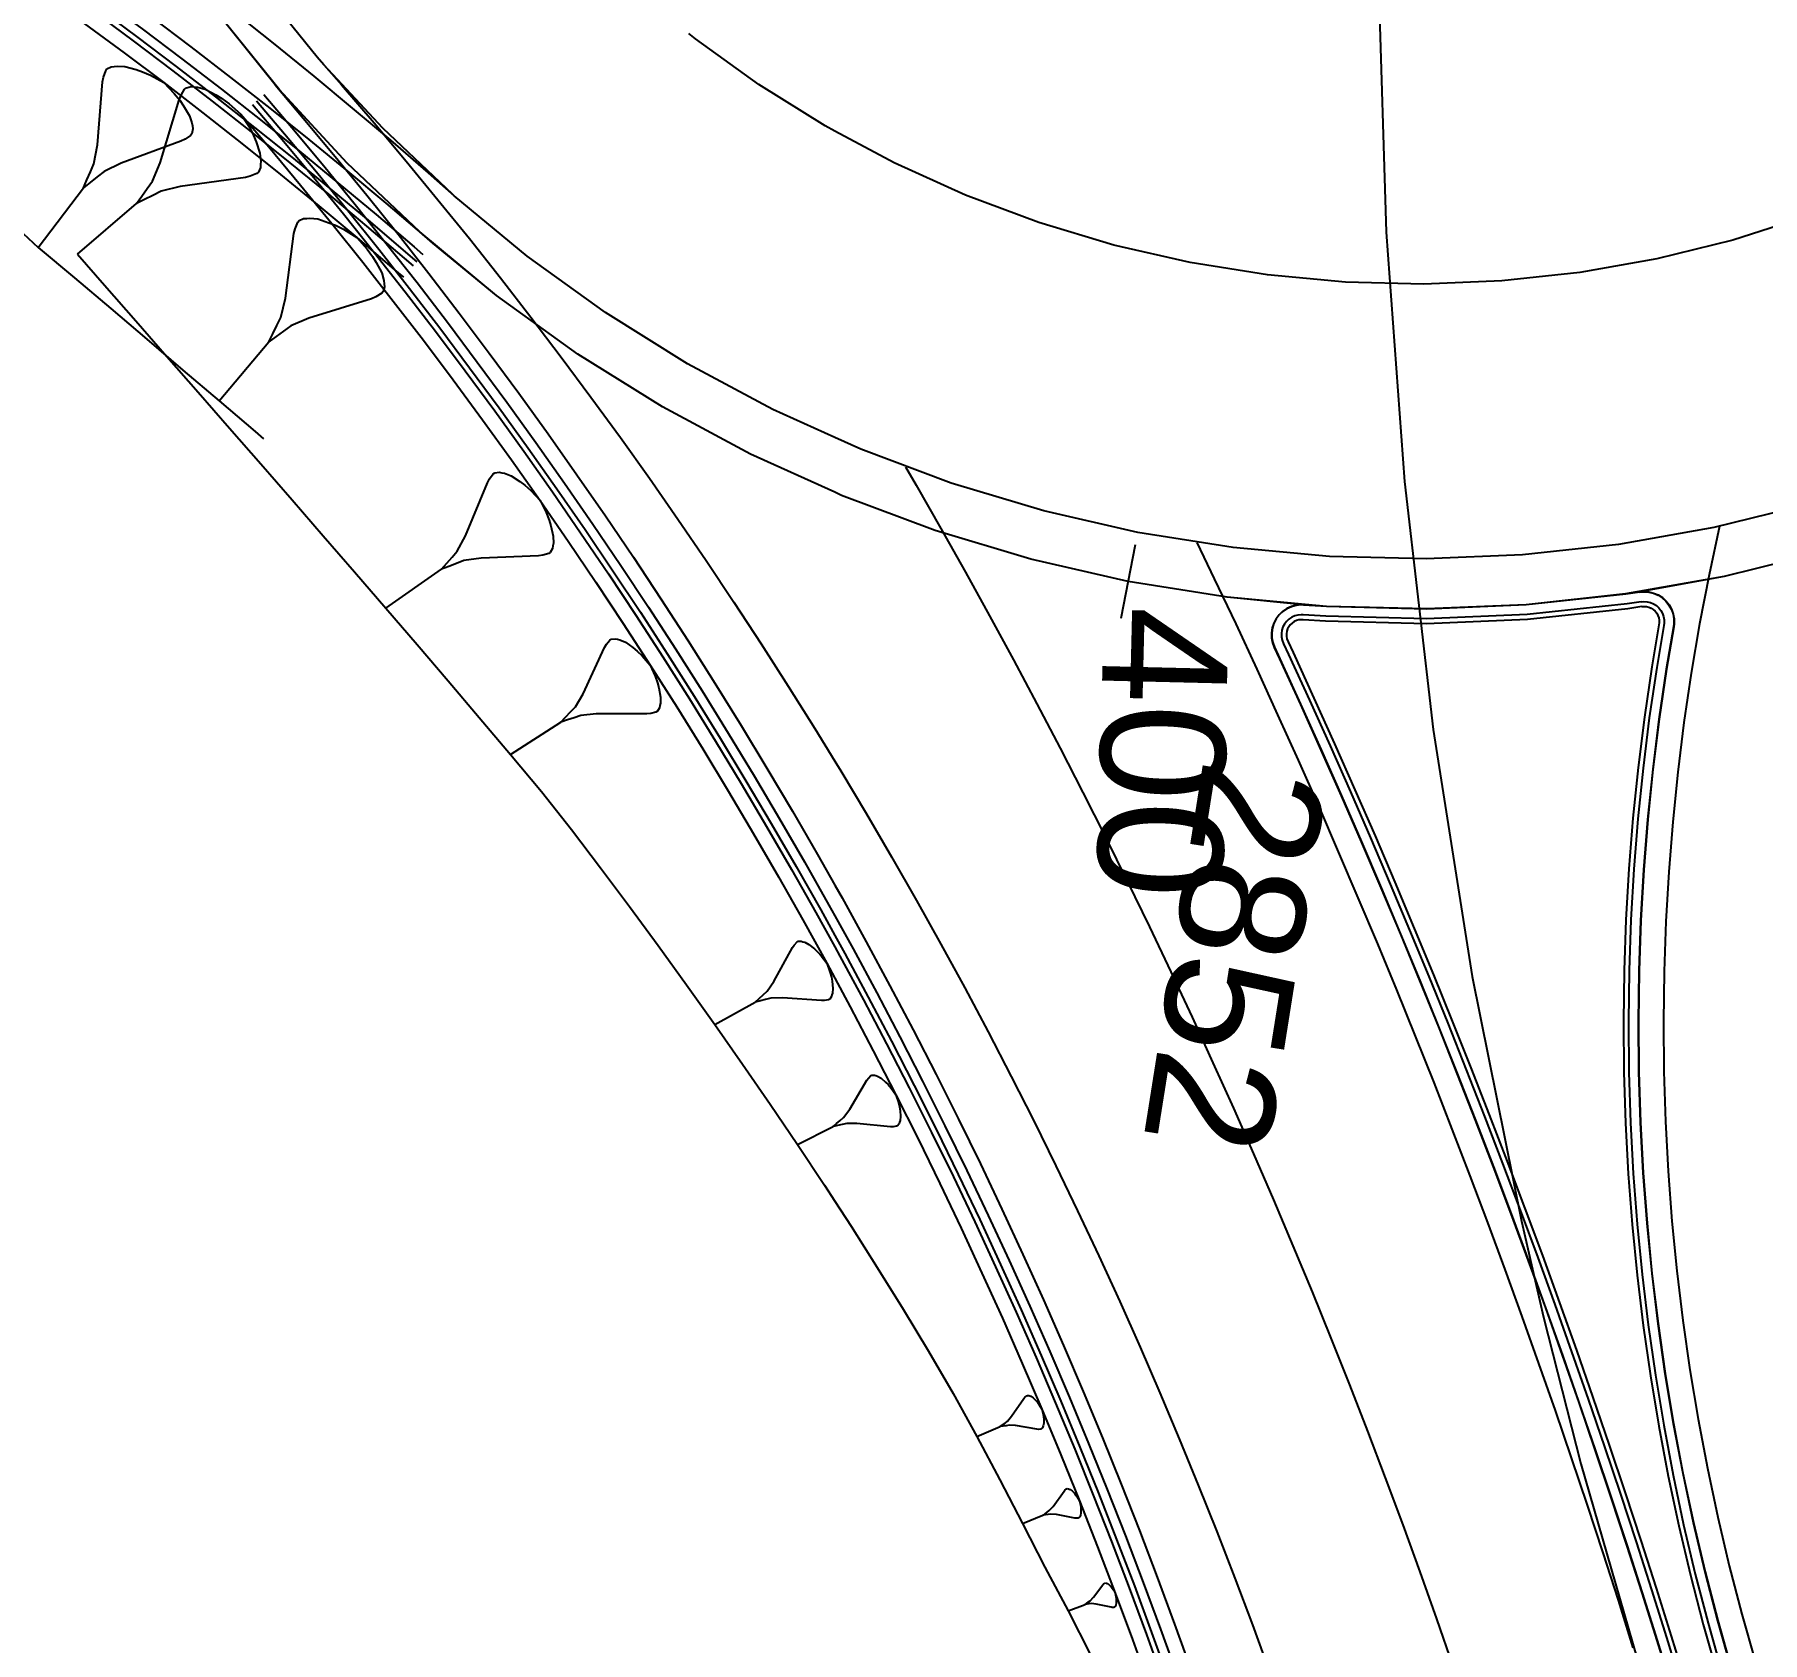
# Model space of a CAD drawing. Extents: x 383808 to 384559, y 802827 to 803490.
# Drawn here: x 384283.99 to 384318.56, y 802925.61 to 802957.79 of the extents above; entities that cross this region are included whole.
import ezdxf
from ezdxf.enums import TextEntityAlignment as Align

# ---------------------------------------------------------------- set-up
doc = ezdxf.new("R2010")
doc.units = 0
doc.layers.get('0').update_dxf_attribs({"linetype": 'CONTINUOUS'})
doc.styles.add('ARIAL', font='ARIAL.FON')

msp = doc.modelspace()

# ---------------------------------------------------------------- linework, layer by layer
at = {"color": 7}
for p, q in [((384285.3685, 802956.9372), (384285.4122, 802957.065)), ((384285.4122, 802957.065), (384285.4381, 802957.099)), ((384285.4381, 802957.099), (384285.5239, 802957.1411)), ((384285.5239, 802957.1411), (384285.5838, 802957.1492)), ((384285.5838, 802957.1492), (384285.6437, 802957.1573)), ((384285.6437, 802957.1573), (384285.7974, 802957.1475)), ((384285.7974, 802957.1475), (384286.0192, 802957.086)), ((384286.0192, 802957.086), (384286.147, 802957.0423)), ((384286.147, 802957.0423), (384286.3089, 802956.9727)), ((384285.2471, 802955.5793), (384285.3507, 802956.8433)), ((384285.3507, 802956.8433), (384285.3685, 802956.9372)), ((384286.3089, 802956.9727), (384286.5727, 802956.8254)), ((384286.5727, 802956.8254), (384286.7847, 802956.6102)), ((384286.92, 802956.5725), (384286.9923, 802956.6928)), ((384286.9923, 802956.6928), (384287.026, 802956.7217)), ((384287.026, 802956.7217), (384287.1223, 802956.7457)), ((384287.1223, 802956.7457), (384287.1849, 802956.7409)), ((384287.1849, 802956.7409), (384287.2475, 802956.736)), ((384287.2475, 802956.736), (384287.4016, 802956.6926)), ((384287.4016, 802956.6926), (384287.6134, 802956.5817)), ((384286.5003, 802955.2196), (384286.8814, 802956.481)), ((384286.7847, 802956.6102), (384286.8947, 802956.4726)), ((384286.8814, 802956.481), (384286.92, 802956.5725)), ((384286.8947, 802956.4726), (384286.9708, 802956.3609)), ((384286.9708, 802956.3609), (384287.0889, 802956.1635)), ((384287.6134, 802956.5817), (384287.7338, 802956.5094)), ((384287.7338, 802956.5094), (384287.883, 802956.4034)), ((384287.883, 802956.4034), (384288.1188, 802956.1962)), ((384287.0889, 802956.1635), (384287.1391, 802956.0178)), ((384287.1391, 802956.0178), (384287.1472, 802955.9579)), ((384288.1188, 802956.1962), (384288.2872, 802955.9313)), ((384286.9141, 802955.6521), (384285.7229, 802955.2167)), ((384286.9999, 802955.6941), (384286.9141, 802955.6521)), ((384287.1116, 802955.7702), (384286.9999, 802955.6941)), ((384287.1375, 802955.8042), (384287.1116, 802955.7702)), ((384287.1553, 802955.8981), (384287.1375, 802955.8042)), ((384287.1472, 802955.9579), (384287.1553, 802955.8981)), ((384288.2872, 802955.9313), (384288.369, 802955.7675)), ((384288.369, 802955.7675), (384288.4219, 802955.6375)), ((384288.4219, 802955.6375), (384288.4988, 802955.4111)), ((384285.1759, 802955.2038), (384285.2471, 802955.5793)), ((384288.4988, 802955.4111), (384288.518, 802955.2522)), ((384285.0367, 802954.8801), (384285.1063, 802955.0419)), ((384285.2422, 802954.9384), (384285.1047, 802954.8283)), ((384285.1063, 802955.0419), (384285.1759, 802955.2038)), ((384285.3798, 802955.0484), (384285.2422, 802954.9384)), ((384285.7229, 802955.2167), (384285.3798, 802955.0484)), ((384286.346, 802954.8537), (384286.5003, 802955.2196)), ((384288.2096, 802954.9297), (384286.9045, 802954.7474)), ((384288.306, 802954.9537), (384288.2096, 802954.9297)), ((384288.436, 802955.0066), (384288.306, 802954.9537)), ((384288.4697, 802955.0355), (384288.436, 802955.0066)), ((384288.5083, 802955.127), (384288.4697, 802955.0355)), ((384288.5132, 802955.1896), (384288.5083, 802955.127)), ((384288.518, 802955.2522), (384288.5132, 802955.1896)), ((384284.0607, 802953.5287), (384284.9671, 802954.7183)), ((384284.9671, 802954.7183), (384285.0367, 802954.8801)), ((384285.1047, 802954.8283), (384284.9671, 802954.7183)), ((384286.134, 802954.5552), (384286.24, 802954.7045)), ((384286.24, 802954.7045), (384286.346, 802954.8537)), ((384286.5193, 802954.6513), (384286.3555, 802954.5696)), ((384286.9045, 802954.7474), (384286.5193, 802954.6513)), ((384284.8476, 802953.3954), (384286.0279, 802954.406)), ((384286.0279, 802954.406), (384286.134, 802954.5552)), ((384286.1917, 802954.4878), (384286.0279, 802954.406)), ((384286.3555, 802954.5696), (384286.1917, 802954.4878)), ((384289.1794, 802953.8065), (384289.2026, 802953.9023)), ((384289.2026, 802953.9023), (384289.2542, 802954.0317)), ((384289.2542, 802954.0317), (384289.2827, 802954.0654)), ((384289.2827, 802954.0654), (384289.3732, 802954.1043)), ((384289.3732, 802954.1043), (384289.4353, 802954.1096)), ((384289.4353, 802954.1096), (384289.4974, 802954.1148)), ((384289.4974, 802954.1148), (384289.6553, 802954.0969)), ((384289.6553, 802954.0969), (384289.8805, 802954.0221)), ((384289.8805, 802954.0221), (384290.01, 802953.9705)), ((384290.01, 802953.9705), (384290.1731, 802953.8904)), ((384290.1731, 802953.8904), (384290.4372, 802953.7251)), ((384289.0075, 802952.5098), (384289.1794, 802953.8065)), ((384290.4372, 802953.7251), (384290.6445, 802953.4925)), ((384290.6445, 802953.4925), (384290.7508, 802953.3451)), ((384290.7508, 802953.3451), (384290.8234, 802953.2261)), ((384290.8234, 802953.2261), (384290.9349, 802953.0166)), ((384290.9349, 802953.0166), (384290.9791, 802952.864)), ((384290.9791, 802952.864), (384290.9843, 802952.8019)), ((384288.9148, 802952.1267), (384289.0075, 802952.5098)), ((384290.819, 802952.5377), (384290.7285, 802952.4988)), ((384290.938, 802952.6103), (384290.819, 802952.5377)), ((384290.9664, 802952.644), (384290.938, 802952.6103)), ((384290.9896, 802952.7398), (384290.9664, 802952.644)), ((384290.9843, 802952.8019), (384290.9896, 802952.7398)), ((384290.7285, 802952.4988), (384289.479, 802952.1118)), ((384288.7547, 802951.8004), (384288.8348, 802951.9635)), ((384288.9695, 802951.8498), (384288.8221, 802951.7435)), ((384288.8348, 802951.9635), (384288.9148, 802952.1267)), ((384289.1169, 802951.9561), (384288.9695, 802951.8498)), ((384289.479, 802952.1118), (384289.1169, 802951.9561)), ((384287.6797, 802950.4586), (384288.6747, 802951.6373)), ((384288.6747, 802951.6373), (384288.7547, 802951.8004)), ((384288.8221, 802951.7435), (384288.6747, 802951.6373)), ((384292.6126, 802947.7543), (384293.0525, 802948.8183)), ((384293.0525, 802948.8183), (384293.094, 802948.8945)), ((384293.094, 802948.8945), (384293.1672, 802948.993)), ((384293.1672, 802948.993), (384293.199, 802949.0152)), ((384293.199, 802949.0152), (384293.2848, 802949.0278)), ((384293.2848, 802949.0278), (384293.3388, 802949.0181)), ((384293.3388, 802949.0181), (384293.3928, 802949.0085)), ((384293.3928, 802949.0085), (384293.5231, 802948.9575)), ((384293.5231, 802948.9575), (384293.6977, 802948.8429)), ((384293.6977, 802948.8429), (384293.7961, 802948.7697)), ((384293.7961, 802948.7697), (384293.9167, 802948.6646)), ((384293.9167, 802948.6646), (384294.1039, 802948.4642)), ((384294.1039, 802948.4642), (384294.2275, 802948.2193)), ((384294.2275, 802948.2193), (384294.2845, 802948.0699)), ((384294.2845, 802948.0699), (384294.3193, 802947.9522)), ((384292.4469, 802947.4495), (384292.6126, 802947.7543)), ((384294.3193, 802947.9522), (384294.3667, 802947.7488)), ((384294.3667, 802947.7488), (384294.3697, 802947.609)), ((384292.2368, 802947.2083), (384292.3419, 802947.3289)), ((384292.3419, 802947.3289), (384292.4469, 802947.4495)), ((384294.0738, 802947.3551), (384292.9234, 802947.309)), ((384294.1597, 802947.3677), (384294.0738, 802947.3551)), ((384294.2773, 802947.4025), (384294.1597, 802947.3677)), ((384294.3091, 802947.4247), (384294.2773, 802947.4025)), ((384294.3505, 802947.5009), (384294.3091, 802947.4247)), ((384294.3601, 802947.5549), (384294.3505, 802947.5009)), ((384294.3697, 802947.609), (384294.3601, 802947.5549)), ((384291.0185, 802946.3106), (384292.1318, 802947.0876)), ((384292.1318, 802947.0876), (384292.2368, 802947.2083)), ((384292.2812, 802947.1446), (384292.1318, 802947.0876)), ((384292.4307, 802947.2016), (384292.2812, 802947.1446)), ((384292.5801, 802947.2586), (384292.4307, 802947.2016)), ((384292.9234, 802947.309), (384292.5801, 802947.2586)), ((384295.4314, 802945.5844), (384295.4995, 802945.6687)), ((384295.4995, 802945.6687), (384295.5283, 802945.6871)), ((384295.5283, 802945.6871), (384295.6045, 802945.6952)), ((384295.6045, 802945.6952), (384295.6518, 802945.6848)), ((384295.6518, 802945.6848), (384295.6991, 802945.6744)), ((384295.6991, 802945.6744), (384295.8122, 802945.6248)), ((384295.8122, 802945.6248), (384295.9622, 802945.5176)), ((384294.9665, 802944.5957), (384295.3922, 802945.5187)), ((384295.3922, 802945.5187), (384295.4314, 802945.5844)), ((384295.9622, 802945.5176), (384296.0464, 802945.4495)), ((384296.0464, 802945.4495), (384296.1491, 802945.3526)), ((384296.1491, 802945.3526), (384296.3071, 802945.1691)), ((384296.3071, 802945.1691), (384296.4075, 802944.9488)), ((384296.4075, 802944.9488), (384296.4525, 802944.815)), ((384294.8096, 802944.3326), (384294.9665, 802944.5957)), ((384296.4525, 802944.815), (384296.4791, 802944.71)), ((384296.4791, 802944.71), (384296.5137, 802944.5288)), ((384294.6158, 802944.1272), (384294.7127, 802944.2299)), ((384294.7127, 802944.2299), (384294.8096, 802944.3326)), ((384296.4226, 802944.2266), (384296.3176, 802944.2)), ((384296.4514, 802944.245), (384296.4226, 802944.2266)), ((384296.4906, 802944.3108), (384296.4514, 802944.245)), ((384296.501, 802944.3581), (384296.4906, 802944.3108)), ((384296.5114, 802944.4054), (384296.501, 802944.3581)), ((384296.5137, 802944.5288), (384296.5114, 802944.4054)), ((384293.5094, 802943.3784), (384294.5189, 802944.0245)), ((384294.5189, 802944.0245), (384294.6158, 802944.1272)), ((384294.6528, 802944.0695), (384294.5189, 802944.0245)), ((384294.7866, 802944.1145), (384294.6528, 802944.0695)), ((384294.9204, 802944.1595), (384294.7866, 802944.1145)), ((384295.225, 802944.1919), (384294.9204, 802944.1595)), ((384296.2414, 802944.1919), (384295.225, 802944.1919)), ((384296.3176, 802944.2), (384296.2414, 802944.1919)), ((384298.7805, 802938.8327), (384299.1565, 802939.5177)), ((384299.1565, 802939.5177), (384299.1902, 802939.566)), ((384299.1902, 802939.566), (384299.2469, 802939.627)), ((384299.2469, 802939.627), (384299.27, 802939.6396)), ((384299.27, 802939.6396), (384299.3288, 802939.6417)), ((384299.3288, 802939.6417), (384299.3646, 802939.6312)), ((384299.3646, 802939.6312), (384299.4003, 802939.6207)), ((384299.4003, 802939.6207), (384299.4843, 802939.5766)), ((384299.4843, 802939.5766), (384299.5936, 802939.4862)), ((384299.5936, 802939.4862), (384299.6545, 802939.4295)), ((384299.6545, 802939.4295), (384299.7281, 802939.3496)), ((384299.7281, 802939.3496), (384299.8394, 802939.2005)), ((384299.8394, 802939.2005), (384299.9046, 802939.0261)), ((384299.9046, 802939.0261), (384299.9319, 802938.921)), ((384298.646, 802938.6394), (384298.7805, 802938.8327)), ((384299.9319, 802938.921), (384299.9466, 802938.8391)), ((384299.9466, 802938.8391), (384299.9634, 802938.6983)), ((384299.9634, 802938.6983), (384299.955, 802938.6037)), ((384297.5975, 802937.9775), (384298.4065, 802938.4188)), ((384298.4065, 802938.4188), (384298.4863, 802938.4923)), ((384298.5115, 802938.4461), (384298.4065, 802938.4188)), ((384298.4863, 802938.4923), (384298.5661, 802938.5659)), ((384298.6166, 802938.4734), (384298.5115, 802938.4461)), ((384298.5661, 802938.5659), (384298.646, 802938.6394)), ((384298.7216, 802938.5007), (384298.6166, 802938.4734)), ((384298.957, 802938.5092), (384298.7216, 802938.5007)), ((384299.7365, 802938.4545), (384298.957, 802938.5092)), ((384299.7953, 802938.4566), (384299.7365, 802938.4545)), ((384299.8773, 802938.4714), (384299.7953, 802938.4566)), ((384299.9004, 802938.484), (384299.8773, 802938.4714)), ((384299.934, 802938.5323), (384299.9004, 802938.484)), ((384299.9445, 802938.568), (384299.934, 802938.5323)), ((384299.955, 802938.6037), (384299.9445, 802938.568)), ((384300.6722, 802936.9023), (384300.7228, 802936.9535)), ((384300.7228, 802936.9535), (384300.7431, 802936.9638)), ((384300.7431, 802936.9638), (384300.794, 802936.964)), ((384300.794, 802936.964), (384300.8246, 802936.954)), ((384300.8246, 802936.954), (384300.8552, 802936.944)), ((384300.2992, 802936.2793), (384300.6419, 802936.8614)), ((384300.6419, 802936.8614), (384300.6722, 802936.9023)), ((384300.8552, 802936.944), (384300.9267, 802936.9037)), ((384300.9267, 802936.9037), (384301.0187, 802936.8228)), ((384301.0187, 802936.8228), (384301.0699, 802936.7722)), ((384301.0699, 802936.7722), (384301.1314, 802936.7013)), ((384301.1314, 802936.7013), (384301.2238, 802936.5695)), ((384300.178, 802936.1157), (384300.2992, 802936.2793)), ((384301.2238, 802936.5695), (384301.2755, 802936.4172)), ((384301.2755, 802936.4172), (384301.2964, 802936.3257)), ((384301.2964, 802936.3257), (384301.307, 802936.2545)), ((384299.2548, 802935.5709), (384299.9653, 802935.9313)), ((384299.9653, 802935.9313), (384300, 802935.9614)), ((384300, 802935.9392), (384299.9653, 802935.9313)), ((384300, 802935.9614), (384300.0362, 802935.9927)), ((384300.0568, 802935.9521), (384300, 802935.9392)), ((384300.0362, 802935.9927), (384300.1071, 802936.0542)), ((384300.1482, 802935.973), (384300.0568, 802935.9521)), ((384300.1071, 802936.0542), (384300.178, 802936.1157)), ((384300.2397, 802935.9939), (384300.1482, 802935.973)), ((384300.4433, 802935.9951), (384300.2397, 802935.9939)), ((384301.1155, 802935.9277), (384300.4433, 802935.9951)), ((384301.1664, 802935.928), (384301.1155, 802935.9277)), ((384301.2375, 802935.9385), (384301.1664, 802935.928)), ((384301.2578, 802935.9488), (384301.2375, 802935.9385)), ((384301.2881, 802935.9897), (384301.2578, 802935.9488)), ((384301.2982, 802936.0203), (384301.2881, 802935.9897)), ((384301.3082, 802936.0509), (384301.2982, 802936.0203)), ((384301.307, 802936.2545), (384301.3179, 802936.1324)), ((384301.3179, 802936.1324), (384301.3082, 802936.0509)), ((384303.5397, 802930.1342), (384303.7844, 802930.4902)), ((384303.7844, 802930.4902), (384303.8056, 802930.515)), ((384303.8056, 802930.515), (384303.8401, 802930.5453)), ((384303.8401, 802930.5453), (384303.8535, 802930.551)), ((384303.8535, 802930.551), (384303.886, 802930.5489)), ((384303.886, 802930.5489), (384303.9051, 802930.5412)), ((384303.9051, 802930.5412), (384303.9242, 802930.5334)), ((384303.9242, 802930.5334), (384303.968, 802930.5045)), ((384303.968, 802930.5045), (384304.0231, 802930.4488)), ((384304.0231, 802930.4488), (384304.0535, 802930.4142)), ((384304.0535, 802930.4142), (384304.0895, 802930.3662)), ((384303.4071, 802929.9992), (384303.4551, 802930.0353)), ((384303.4551, 802930.0353), (384303.5397, 802930.1342)), ((384304.0895, 802930.3662), (384304.1425, 802930.278)), ((384304.1425, 802930.278), (384304.1687, 802930.1785)), ((384304.1687, 802930.1785), (384304.178, 802930.1192)), ((384304.178, 802930.1192), (384304.1815, 802930.0733)), ((384304.1815, 802930.0733), (384304.183, 802929.995)), ((384302.8418, 802929.7291), (384303.3112, 802929.9272)), ((384303.3112, 802929.9272), (384303.3591, 802929.9632)), ((384303.3705, 802929.9364), (384303.3112, 802929.9272)), ((384303.3591, 802929.9632), (384303.4071, 802929.9992)), ((384303.4298, 802929.9456), (384303.3705, 802929.9364)), ((384303.489, 802929.9548), (384303.4298, 802929.9456)), ((384303.619, 802929.9465), (384303.489, 802929.9548)), ((384304.0447, 802929.8734), (384303.619, 802929.9465)), ((384304.0772, 802929.8713), (384304.0447, 802929.8734)), ((384304.1231, 802929.8749), (384304.0772, 802929.8713)), ((384304.1365, 802929.8806), (384304.1231, 802929.8749)), ((384304.1577, 802929.9053), (384304.1365, 802929.8806)), ((384304.1654, 802929.9243), (384304.1577, 802929.9053)), ((384304.1732, 802929.9434), (384304.1654, 802929.9243)), ((384304.183, 802929.995), (384304.1732, 802929.9434)), ((384304.587, 802928.6353), (384304.6059, 802928.6564)), ((384304.6059, 802928.6564), (384304.6365, 802928.6823)), ((384304.6365, 802928.6823), (384304.6482, 802928.6869)), ((384304.6482, 802928.6869), (384304.6764, 802928.6846)), ((384304.6764, 802928.6846), (384304.6929, 802928.6775)), ((384304.6929, 802928.6775), (384304.7094, 802928.6704)), ((384304.7094, 802928.6704), (384304.747, 802928.6445)), ((384304.2926, 802928.2452), (384304.3679, 802928.3298)), ((384304.3679, 802928.3298), (384304.587, 802928.6353)), ((384304.747, 802928.6445), (384304.7939, 802928.5951)), ((384304.7939, 802928.5951), (384304.8198, 802928.5645)), ((384304.8198, 802928.5645), (384304.8503, 802928.5221)), ((384304.8503, 802928.5221), (384304.8949, 802928.4444)), ((384304.8949, 802928.4444), (384304.916, 802928.3574)), ((384304.916, 802928.3574), (384304.923, 802928.3056)), ((384304.923, 802928.3056), (384304.9253, 802928.2656)), ((384303.7537, 802927.9894), (384304.1655, 802928.1536)), ((384304.1655, 802928.1536), (384304.2078, 802928.1841)), ((384304.2172, 802928.1606), (384304.1655, 802928.1536)), ((384304.2078, 802928.1841), (384304.2502, 802928.2147)), ((384304.269, 802928.1676), (384304.2172, 802928.1606)), ((384304.2502, 802928.2147), (384304.2926, 802928.2452)), ((384304.3207, 802928.1746), (384304.269, 802928.1676)), ((384304.4336, 802928.1651), (384304.3207, 802928.1746)), ((384304.8028, 802928.0941), (384304.4336, 802928.1651)), ((384304.831, 802928.0917), (384304.8028, 802928.0941)), ((384304.871, 802928.094), (384304.831, 802928.0917)), ((384304.8827, 802928.0987), (384304.871, 802928.094)), ((384304.9016, 802928.1198), (384304.8827, 802928.0987)), ((384304.9087, 802928.1363), (384304.9016, 802928.1198)), ((384304.9157, 802928.1528), (384304.9087, 802928.1363)), ((384304.9252, 802928.1974), (384304.9157, 802928.1528)), ((384304.9253, 802928.2656), (384304.9252, 802928.1974)), ((384305.1768, 802926.5108), (384305.3613, 802926.7575)), ((384305.3613, 802926.7575), (384305.3771, 802926.7746)), ((384305.3771, 802926.7746), (384305.4026, 802926.7952)), ((384305.4026, 802926.7952), (384305.4123, 802926.7989)), ((384305.4123, 802926.7989), (384305.4354, 802926.7965)), ((384305.4354, 802926.7965), (384305.4488, 802926.7904)), ((384305.4488, 802926.7904), (384305.4621, 802926.7843)), ((384305.4621, 802926.7843), (384305.4925, 802926.7625)), ((384305.4925, 802926.7625), (384305.5302, 802926.7212)), ((384305.5302, 802926.7212), (384305.5509, 802926.6957)), ((384305.5509, 802926.6957), (384305.5752, 802926.6605)), ((384305.5752, 802926.6605), (384305.6104, 802926.5961)), ((384305.6104, 802926.5961), (384305.6263, 802926.5245)), ((384304.668, 802926.2421), (384305.0081, 802926.3698)), ((384305.0081, 802926.3698), (384305.0433, 802926.3941)), ((384305.0506, 802926.3747), (384305.0081, 802926.3698)), ((384305.0433, 802926.3941), (384305.0785, 802926.4185)), ((384305.0931, 802926.3796), (384305.0506, 802926.3747)), ((384305.0785, 802926.4185), (384305.1137, 802926.4428)), ((384305.1356, 802926.3845), (384305.0931, 802926.3796)), ((384305.1137, 802926.4428), (384305.1768, 802926.5108)), ((384305.2279, 802926.3748), (384305.1356, 802926.3845)), ((384305.5292, 802926.3106), (384305.2279, 802926.3748)), ((384305.5523, 802926.3082), (384305.5292, 802926.3106)), ((384305.5851, 802926.3094), (384305.5523, 802926.3082)), ((384305.5948, 802926.3131), (384305.5851, 802926.3094)), ((384305.6106, 802926.3301), (384305.5948, 802926.3131)), ((384305.6167, 802926.3435), (384305.6106, 802926.3301)), ((384305.6227, 802926.3568), (384305.6167, 802926.3435)), ((384305.6312, 802926.3933), (384305.6227, 802926.3568)), ((384305.6263, 802926.5245), (384305.6312, 802926.482)), ((384305.6312, 802926.482), (384305.6324, 802926.4492)), ((384305.6324, 802926.4492), (384305.6312, 802926.3933))]:
    msp.add_line(p, q, dxfattribs=at)
at = {"color": 3}
msp.add_line((384305.7309, 802946.1063), (384306.0168, 802947.5788), dxfattribs=at)
at = {"color": 3, "linetype": 'CONTINUOUS'}
for points in [[(384311.5914, 802973.8027), (384311.2773, 802969.9998), (384311.1857, 802968.8192), (384310.9273, 802963.8262), (384310.8771, 802958.8269), (384311.0352, 802953.8297), (384311.4014, 802948.8435), (384311.9749, 802943.8769), (384312.7548, 802938.9384), (384313.7397, 802934.0368), (384314.1833, 802932.1194), (384314.928, 802929.1804), (384316.3175, 802924.3777), (384317.9058, 802919.6371), (384319.6903, 802914.9667), (384321.6677, 802910.3748), (384323.8347, 802905.8692), (384326.1875, 802901.4577), (384327.0448, 802900)], [(384300, 802948.6274), (384298.3153, 802949.39), (384296.5526, 802950.3342), (384294.8567, 802951.3937), (384293.2352, 802952.5638), (384291.6952, 802953.8393), (384290.2436, 802955.2146), (384288.8868, 802956.6835), (384287.6309, 802958.2395), (384286.4815, 802959.8758), (384285.4436, 802961.585), (384284.5219, 802963.3595), (384283.7205, 802965.1915)], [(384335.8458, 802958.6378), (384334.6158, 802957.0612), (384333.2835, 802955.5701), (384331.8548, 802954.171), (384330.3361, 802952.8702), (384328.7341, 802951.6735), (384327.0559, 802950.5861), (384325.3091, 802949.613), (384323.5013, 802948.7584), (384321.6405, 802948.0261), (384319.7352, 802947.4194), (384317.7936, 802946.941), (384315.8245, 802946.593), (384313.8366, 802946.377), (384311.8387, 802946.2938), (384309.8397, 802946.344), (384307.8485, 802946.5271), (384305.8739, 802946.8426), (384303.9247, 802947.2889), (384302.0095, 802947.864), (384300.137, 802948.5654), (384300, 802948.6274)]]:
    msp.add_lwpolyline(points, dxfattribs=at)
at = {"color": 7, "linetype": 'CONTINUOUS'}
for points in [[(384300, 802949.7245), (384298.7578, 802950.2868), (384297.0539, 802951.1995), (384295.4145, 802952.2236), (384293.847, 802953.3547), (384292.3875, 802954.562), (384292.3584, 802954.5877), (384290.9552, 802955.9172), (384289.7773, 802957.1835), (384289.6436, 802957.3371), (384288.4296, 802958.8413), (384287.3185, 802960.423), (384286.3152, 802962.0752), (384285.4242, 802963.7906), (384284.6495, 802965.5615), (384283.9944, 802967.3801), (384283.462, 802969.2383)], [(384283.1936, 802961.7754), (384284.0122, 802961.201), (384284.825, 802960.6185), (384285.632, 802960.0279), (384286.433, 802959.4293), (384287.228, 802958.8227), (384288.0169, 802958.2081), (384288.7996, 802957.5857), (384289.576, 802956.9555), (384290.3461, 802956.3176), (384291.1098, 802955.672), (384291.8669, 802955.0188), (384292.3875, 802954.562)], [(384283.6077, 802959.5), (384284.4198, 802958.925), (384285.2262, 802958.3418), (384286.0266, 802957.7507), (384286.8211, 802957.1516), (384287.6096, 802956.5445), (384288.392, 802955.9296), (384289.1682, 802955.3069), (384289.9381, 802954.6765), (384290.7017, 802954.0384), (384291.4589, 802953.3927), (384291.6365, 802953.2393)], [(384283.5446, 802959.4099), (384284.3558, 802958.8355), (384285.1613, 802958.253), (384285.9608, 802957.6625), (384286.7545, 802957.0641), (384287.5421, 802956.4577), (384288.3236, 802955.8435), (384289.0989, 802955.2215), (384289.868, 802954.5917), (384290.6308, 802953.9544), (384291.3871, 802953.3094), (384291.5645, 802953.1562)], [(384335.0373, 802959.2263), (384333.8483, 802957.7022), (384332.5604, 802956.2608), (384331.1793, 802954.9084), (384331.0802, 802954.818), (384329.7112, 802953.651), (384328.1627, 802952.4941), (384326.67, 802951.5214), (384326.5404, 802951.443), (384324.8518, 802950.5023), (384323.1043, 802949.6762), (384321.3056, 802948.9684), (384319.4637, 802948.3819), (384317.5869, 802947.9194), (384315.6834, 802947.583), (384313.7617, 802947.3742), (384311.8304, 802947.2938), (384309.898, 802947.3423), (384307.9732, 802947.5193), (384306.0644, 802947.8243), (384304.1802, 802948.2557), (384302.3289, 802948.8116), (384300.5188, 802949.4897), (384300, 802949.7245)], [(384300, 802955.8573), (384299.8109, 802955.9586), (384298.4824, 802956.7885), (384297.2122, 802957.7051), (384297.0791, 802957.8088)], [(384326.2746, 802957.9451), (384325.0197, 802957.0077), (384323.7052, 802956.1559), (384322.3368, 802955.3936), (384321.9114, 802955.1803), (384320.9207, 802954.7242), (384319.4631, 802954.1506), (384317.9706, 802953.6753), (384316.4497, 802953.3006), (384314.9072, 802953.028), (384313.35, 802952.8587), (384311.785, 802952.7936), (384310.2191, 802952.8329), (384308.6593, 802952.9764), (384307.1126, 802953.2235), (384305.5857, 802953.573), (384304.0855, 802954.0236), (384302.6187, 802954.573), (384301.1917, 802955.219), (384300, 802955.8573)], [(384289.7773, 802957.1835), (384290.1302, 802956.7784), (384290.7813, 802956.0194), (384291.4248, 802955.254), (384292.0606, 802954.4821), (384292.6886, 802953.7039), (384293.3089, 802952.9195), (384293.9212, 802952.1289), (384294.5256, 802951.3323), (384295.1221, 802950.5296), (384295.7104, 802949.721), (384296.2907, 802948.9066), (384296.8627, 802948.0864), (384297.4266, 802947.2605), (384297.9822, 802946.429), (384298.5294, 802945.5921), (384299.0682, 802944.7496), (384299.5986, 802943.9019), (384300, 802943.2457)], [(384288.3467, 802956.3913), (384288.9067, 802955.7315), (384289.5428, 802954.9677), (384290.1712, 802954.1975), (384290.7918, 802953.4211), (384291.4047, 802952.6385), (384292.0097, 802951.8498), (384292.6068, 802951.0552), (384293.1959, 802950.2546), (384293.777, 802949.4481), (384294.3499, 802948.6359), (384294.9148, 802947.8179), (384295.4714, 802946.9944), (384296.0198, 802946.1654), (384296.5598, 802945.3309), (384297.0915, 802944.491), (384297.6147, 802943.6459), (384298.1295, 802942.7956), (384298.6357, 802941.9402), (384299.1334, 802941.0797), (384299.6224, 802940.2143), (384300, 802939.5303)], [(384288.4303, 802956.4629), (384288.9909, 802955.8023), (384289.6276, 802955.0376), (384290.2567, 802954.2666), (384290.8781, 802953.4893), (384291.4916, 802952.7059), (384292.0973, 802951.9164), (384292.695, 802951.1208), (384293.2848, 802950.3193), (384293.8665, 802949.512), (384294.4401, 802948.6988), (384295.0056, 802947.88), (384295.5628, 802947.0556), (384296.1118, 802946.2256), (384296.6525, 802945.3902), (384297.1847, 802944.5494), (384297.7085, 802943.7033), (384298.2239, 802942.8521), (384298.7307, 802941.9957), (384299.2289, 802941.1343), (384299.7185, 802940.268), (384300, 802939.758)], [(384283.3628, 802954.1812), (384284.0607, 802953.5287), (384284.7876, 802952.9166), (384285.5125, 802952.3033), (384286.236, 802951.6891), (384286.9582, 802951.0741), (384287.6797, 802950.4586), (384288.4008, 802949.8428), (384288.5709, 802949.6976)], [(384284.8476, 802953.3954), (384285.389, 802952.7724), (384286.0122, 802952.0575), (384286.6365, 802951.3428), (384287.2617, 802950.6279), (384287.8876, 802949.9124), (384288.514, 802949.1958), (384289.1405, 802948.4778), (384289.767, 802947.7578), (384290.3931, 802947.0355), (384291.0185, 802946.3106), (384291.6429, 802945.5826), (384292.266, 802944.8511), (384292.8877, 802944.1162), (384293.5094, 802943.3784), (384294.1296, 802942.6367), (384294.7317, 802941.8808), (384295.3133, 802941.1099), (384295.8911, 802940.3343), (384296.4647, 802939.5539), (384297.0336, 802938.7684), (384297.5975, 802937.9775), (384298.156, 802937.1811), (384298.7086, 802936.379), (384299.2548, 802935.5709), (384299.7943, 802934.7569), (384300, 802934.4399)], [(384301.4178, 802949.1357), (384301.6294, 802948.7699), (384302.1254, 802947.9016), (384302.615, 802947.0296), (384303.0982, 802946.1541), (384303.5748, 802945.275), (384304.0449, 802944.3924), (384304.5084, 802943.5063), (384304.9654, 802942.6168), (384305.4158, 802941.724), (384305.8595, 802940.8279), (384306.2966, 802939.9285), (384306.7271, 802939.0258), (384307.1508, 802938.12), (384307.5678, 802937.2111), (384307.9781, 802936.2992), (384308.3816, 802935.3842), (384308.7783, 802934.4663), (384309.1682, 802933.5454), (384309.5512, 802932.6217), (384309.9275, 802931.6952), (384310.2968, 802930.7659), (384310.6592, 802929.8339), (384311.0148, 802928.8992), (384311.3634, 802927.9619), (384311.705, 802927.0221), (384312.0397, 802926.0798), (384312.3674, 802925.135)], [(384317.7059, 802947.952), (384317.4945, 802946.9747), (384317.3049, 802945.9928), (384317.1372, 802945.007), (384316.9914, 802944.0177), (384316.8676, 802943.0254), (384316.7659, 802942.0306), (384316.6863, 802941.0338), (384316.6289, 802940.0355), (384316.5937, 802939.0361), (384316.5808, 802938.0362), (384316.59, 802937.0363), (384316.6214, 802936.0368), (384316.6751, 802935.0383), (384316.7509, 802934.0412), (384316.8489, 802933.046), (384316.969, 802932.0533), (384317.111, 802931.0634), (384317.2751, 802930.077), (384317.461, 802929.0945), (384317.6687, 802928.1163), (384317.8981, 802927.143), (384318.1491, 802926.175), (384318.4215, 802925.2128)], [(384307.2466, 802947.62), (384307.5945, 802946.8953), (384308.0222, 802945.9914), (384308.4442, 802945.0848), (384308.8605, 802944.1755), (384309.2711, 802943.2637), (384309.676, 802942.3494), (384310.0752, 802941.4325), (384310.4687, 802940.5132), (384310.8564, 802939.5914), (384311.2383, 802938.6672), (384311.6145, 802937.7407), (384311.9848, 802936.8118), (384312.3493, 802935.8806), (384312.7081, 802934.9471), (384313.0609, 802934.0115), (384313.408, 802933.0736), (384313.7491, 802932.1336), (384314.0844, 802931.1915), (384314.4137, 802930.2473), (384314.7372, 802929.3011), (384315.0548, 802928.3528), (384315.3664, 802927.4026), (384315.672, 802926.4505), (384315.9717, 802925.4964)], [(384316.1358, 802946.4367), (384315.8527, 802946.395), (384313.8515, 802946.1775), (384311.8403, 802946.0938), (384309.828, 802946.1443), (384309.3731, 802946.1745), (384309.3337, 802946.176), (384309.2674, 802946.17), (384309.203, 802946.1531), (384309.1423, 802946.1257), (384309.0869, 802946.0886), (384309.0385, 802946.0429), (384308.9984, 802945.9898), (384308.9676, 802945.9308), (384308.947, 802945.8674), (384308.9372, 802945.8016), (384308.9385, 802945.735), (384308.9508, 802945.6695), (384308.9782, 802945.5968), (384309.0797, 802945.3782), (384309.4978, 802944.465), (384309.9103, 802943.5492), (384310.3169, 802942.6308), (384310.7179, 802941.71), (384311.1131, 802940.7866), (384311.5025, 802939.8608), (384311.8861, 802938.9326), (384312.2639, 802938.0019), (384312.6358, 802937.069), (384313.002, 802936.1337), (384313.3623, 802935.1962), (384313.7167, 802934.2564), (384314.0652, 802933.3145), (384314.4079, 802932.3704), (384314.7446, 802931.4241), (384315.0754, 802930.4758), (384315.4003, 802929.5254), (384315.7192, 802928.573), (384316.0322, 802927.6187), (384316.3392, 802926.6623), (384316.6402, 802925.7041), (384316.8137, 802925.1423)], [(384316.1508, 802946.3379), (384315.8668, 802946.296), (384313.859, 802946.0778), (384311.8412, 802945.9938), (384309.8221, 802946.0445), (384309.3691, 802946.0746), (384309.3347, 802946.076), (384309.2846, 802946.0715), (384309.2363, 802946.0588), (384309.1908, 802946.0383), (384309.1493, 802946.0105), (384309.113, 802945.9762), (384309.0829, 802945.9364), (384309.0598, 802945.8921), (384309.0443, 802945.8446), (384309.037, 802945.7952), (384309.038, 802945.7452), (384309.0473, 802945.6958), (384309.0711, 802945.6337), (384309.1704, 802945.4202), (384309.5889, 802944.5063), (384310.0016, 802943.59), (384310.4085, 802942.671), (384310.8097, 802941.7496), (384311.2051, 802940.8257), (384311.5948, 802939.8993), (384311.9786, 802938.9705), (384312.3566, 802938.0393), (384312.7288, 802937.1057), (384313.0952, 802936.1699), (384313.4557, 802935.2318), (384313.8104, 802934.2914), (384314.1591, 802933.3489), (384314.502, 802932.4042), (384314.8389, 802931.4573), (384315.1699, 802930.5084), (384315.495, 802929.5575), (384315.8141, 802928.6045), (384316.1273, 802927.6495), (384316.4345, 802926.6926), (384316.7357, 802925.7338), (384316.9092, 802925.1719)], [(384316.1508, 802946.3379), (384316.1919, 802946.3413), (384316.2417, 802946.3378), (384316.2902, 802946.3261), (384316.3362, 802946.3065), (384316.3782, 802946.2796), (384316.4152, 802946.246), (384316.4462, 802946.2068), (384316.4702, 802946.163), (384316.4866, 802946.1158), (384316.4949, 802946.0666), (384316.4949, 802946.0163), (384316.4893, 802945.9758), (384316.3471, 802945.1324), (384316.1987, 802944.1256), (384316.0727, 802943.1156), (384315.9692, 802942.1031), (384315.8882, 802941.0886), (384315.8298, 802940.0725), (384315.794, 802939.0554), (384315.7808, 802938.0377), (384315.7902, 802937.02), (384315.8222, 802936.0028), (384315.8768, 802934.9865), (384315.954, 802933.9717), (384316.0537, 802932.9588), (384316.1759, 802931.9484), (384316.3205, 802930.941), (384316.4874, 802929.937), (384316.6767, 802928.937), (384316.8881, 802927.9414), (384317.1215, 802926.9508), (384317.377, 802925.9656), (384317.6542, 802924.9864)], [(384316.1358, 802946.4367), (384316.1905, 802946.4413), (384316.2569, 802946.4366), (384316.3217, 802946.421), (384316.3829, 802946.3949), (384316.439, 802946.359), (384316.4883, 802946.3143), (384316.5296, 802946.262), (384316.5616, 802946.2036), (384316.5834, 802946.1407), (384316.5945, 802946.075), (384316.5946, 802946.0084), (384316.5884, 802945.9623), (384316.4458, 802945.1168), (384316.2978, 802944.1121), (384316.1721, 802943.1044), (384316.0688, 802942.0941), (384315.988, 802941.0818), (384315.9297, 802940.0679), (384315.8939, 802939.053), (384315.8808, 802938.0376), (384315.8901, 802937.0221), (384315.9221, 802936.007), (384315.9766, 802934.993), (384316.0536, 802933.9803), (384316.1531, 802932.9697), (384316.275, 802931.9615), (384316.4193, 802930.9563), (384316.5859, 802929.9545), (384316.7747, 802928.9567), (384316.9856, 802927.9633), (384317.2186, 802926.9748), (384317.4735, 802925.9918), (384317.7501, 802925.0147)], [(384300, 802943.2457), (384300.1204, 802943.0489), (384300.6337, 802942.1907), (384301.1384, 802941.3274), (384301.6345, 802940.4591), (384302.1218, 802939.5859), (384302.6004, 802938.7078), (384303.0702, 802937.825), (384303.5311, 802936.9376), (384303.9831, 802936.0456), (384304.4262, 802935.1491), (384304.8603, 802934.2483), (384305.2854, 802933.3431), (384305.7014, 802932.4337), (384306.1082, 802931.5203), (384306.506, 802930.6028), (384306.8945, 802929.6813), (384307.2738, 802928.7561), (384307.6438, 802927.8271), (384308.0045, 802926.8944), (384308.3559, 802925.9582), (384308.6979, 802925.0185)], [(384300, 802939.758), (384300.1994, 802939.3968), (384300.6715, 802938.5208), (384301.1349, 802937.6402), (384301.5894, 802936.755), (384302.0351, 802935.8653), (384302.4718, 802934.9711), (384302.8996, 802934.0727), (384303.3184, 802933.17), (384303.7281, 802932.2632), (384304.1288, 802931.3523), (384304.5203, 802930.4375), (384304.9026, 802929.5187), (384305.2757, 802928.5963), (384305.6396, 802927.6701), (384305.9943, 802926.7403), (384306.3396, 802925.8071), (384306.6755, 802924.8704)], [(384300, 802939.5303), (384300.1028, 802939.3441), (384300.5744, 802938.4691), (384301.0373, 802937.5895), (384301.4913, 802936.7052), (384301.9365, 802935.8165), (384302.3727, 802934.9234), (384302.8001, 802934.0259), (384303.2184, 802933.1242), (384303.6276, 802932.2184), (384304.0278, 802931.3085), (384304.4189, 802930.3947), (384304.8008, 802929.477), (384305.1736, 802928.5555), (384305.5371, 802927.6304), (384305.8913, 802926.7016), (384306.2362, 802925.7694), (384306.5718, 802924.8338)], [(384300, 802934.4399), (384300.3266, 802933.9366), (384300.8512, 802933.1099), (384301.3677, 802932.2769), (384301.8756, 802931.4373), (384302.3701, 802930.5893), (384302.8418, 802929.7291), (384303.3032, 802928.8625), (384303.7537, 802927.9894), (384304.2058, 802927.115), (384304.668, 802926.2421), (384305.1178, 802925.362), (384305.5546, 802924.4747), (384305.978, 802923.5803), (384306.3957, 802922.6818), (384306.8009, 802921.7769), (384307.0177, 802921.2738), (384308.2748, 802916.1854), (384310.374, 802911.1829), (384312.7569, 802906.3154), (384315.323, 802901.5548), (384316.2349, 802900)]]:
    msp.add_lwpolyline(points, dxfattribs=at)
at = {"color": 2, "linetype": 'CONTINUOUS'}
for points in [[(384300, 802948.6274), (384298.3153, 802949.39), (384296.5526, 802950.3342), (384294.8567, 802951.3937), (384293.2352, 802952.5638), (384291.9572, 802953.6098), (384291.6952, 802953.8393), (384290.2436, 802955.2146), (384288.8868, 802956.6835), (384288.8025, 802956.7816), (384287.6309, 802958.2395), (384286.4815, 802959.8758), (384285.4436, 802961.585), (384284.5219, 802963.3595), (384283.7205, 802965.1915)], [(384283.8888, 802959.9013), (384284.705, 802959.3235), (384285.5153, 802958.7375), (384286.3197, 802958.1434), (384287.1181, 802957.5413), (384287.9105, 802956.9313), (384288.6967, 802956.3134), (384289.4767, 802955.6876), (384290.2504, 802955.0541), (384291.0178, 802954.4128), (384291.7787, 802953.764), (384291.9572, 802953.6098)], [(384288.8025, 802956.7816), (384289.3659, 802956.1177), (384290.0058, 802955.3493), (384290.6379, 802954.5745), (384291.2623, 802953.7934), (384291.8789, 802953.0061), (384292.4876, 802952.2127), (384293.0883, 802951.4132), (384293.6809, 802950.6077), (384294.2655, 802949.7964), (384294.8419, 802948.9793), (384295.4102, 802948.1564), (384295.9702, 802947.3279), (384296.5218, 802946.4939), (384297.0652, 802945.6543), (384297.6, 802944.8094), (384298.1264, 802943.9592), (384298.6443, 802943.1037), (384299.1536, 802942.2432), (384299.6543, 802941.3775), (384300, 802940.7657)], [(384319.7352, 802947.4194), (384317.7936, 802946.941), (384316.1057, 802946.6345), (384315.8245, 802946.593), (384313.8366, 802946.377), (384311.8387, 802946.2938), (384309.8397, 802946.344), (384309.3806, 802946.3743), (384307.8485, 802946.5271), (384305.8739, 802946.8426), (384303.9247, 802947.2889), (384302.0095, 802947.864), (384300.137, 802948.5654), (384300, 802948.6274)], [(384316.1057, 802946.6345), (384316.1878, 802946.6412), (384316.2874, 802946.6343), (384316.3845, 802946.6109), (384316.4764, 802946.5717), (384316.5605, 802946.5178), (384316.6345, 802946.4508), (384316.6964, 802946.3723), (384316.7444, 802946.2847), (384316.7771, 802946.1904), (384316.7938, 802946.0919), (384316.7939, 802945.992), (384316.7867, 802945.936), (384316.6433, 802945.0854), (384316.4959, 802944.0851), (384316.3708, 802943.0818), (384316.268, 802942.076), (384316.1875, 802941.0681), (384316.1295, 802940.0586), (384316.0939, 802939.0482), (384316.0808, 802938.0372), (384316.0901, 802937.0261), (384316.1219, 802936.0155), (384316.1761, 802935.0059), (384316.2528, 802933.9977), (384316.3519, 802932.9915), (384316.4733, 802931.9877), (384316.6169, 802930.9869), (384316.7828, 802929.9895), (384316.9708, 802928.996), (384317.1808, 802928.007), (384317.4127, 802927.0229), (384317.6665, 802926.0441), (384317.9419, 802925.0713)], [(384309.3806, 802946.3743), (384309.3324, 802946.376), (384309.2329, 802946.367), (384309.1363, 802946.3416), (384309.0452, 802946.3006), (384308.9622, 802946.245), (384308.8896, 802946.1764), (384308.8293, 802946.0967), (384308.7832, 802946.0082), (384308.7523, 802945.9132), (384308.7376, 802945.8144), (384308.7396, 802945.7145), (384308.758, 802945.6164), (384308.792, 802945.5236), (384308.8981, 802945.2943), (384309.3157, 802944.3823), (384309.7276, 802943.4676), (384310.1338, 802942.5504), (384310.5343, 802941.6307), (384310.9289, 802940.7085), (384311.3179, 802939.7838), (384311.701, 802938.8567), (384312.0783, 802937.9273), (384312.4498, 802936.9955), (384312.8155, 802936.0614), (384313.1753, 802935.125), (384313.5293, 802934.1864), (384313.8774, 802933.2457), (384314.2196, 802932.3027), (384314.556, 802931.3576), (384314.8864, 802930.4105), (384315.2108, 802929.4613), (384315.5294, 802928.5101), (384315.842, 802927.5569), (384316.1486, 802926.6018), (384316.4492, 802925.6448), (384316.6226, 802925.0833)], [(384300, 802940.7657), (384300.1463, 802940.5069), (384300.6295, 802939.6314), (384301.104, 802938.7512), (384301.5696, 802937.8662), (384302.0264, 802936.9766), (384302.4743, 802936.0825), (384302.9132, 802935.184), (384303.3431, 802934.2811), (384303.7639, 802933.374), (384304.1757, 802932.4627), (384304.5783, 802931.5473), (384304.9717, 802930.628), (384305.3559, 802929.7048), (384305.7309, 802928.7777), (384306.0966, 802927.847), (384306.453, 802926.9126), (384306.7999, 802925.9748), (384307.1376, 802925.0335)]]:
    msp.add_lwpolyline(points, dxfattribs=at)
at = {"color": 1, "linetype": 'CONTINUOUS'}
for points in [[(384283.7167, 802959.6556), (384284.5304, 802959.0795), (384285.3383, 802958.4952), (384286.1403, 802957.903), (384286.9363, 802957.3027), (384287.7263, 802956.6945), (384288.5102, 802956.0784), (384289.2878, 802955.4545), (384290.0592, 802954.8229), (384290.8243, 802954.1836), (384291.5829, 802953.5367), (384291.7609, 802953.383)], [(384283.3724, 802959.1642), (384284.1812, 802958.5915), (384284.9842, 802958.0108), (384285.7814, 802957.4221), (384286.5727, 802956.8254), (384287.3579, 802956.2209), (384288.1371, 802955.6085), (384288.91, 802954.9884), (384289.6768, 802954.3606), (384290.4372, 802953.7251), (384291.1913, 802953.0821), (384291.3682, 802952.9293)], [(384288.5746, 802956.5865), (384289.1363, 802955.9246), (384289.7743, 802955.1585), (384290.4045, 802954.386), (384291.0271, 802953.6072), (384291.6418, 802952.8223), (384292.2486, 802952.0312), (384292.8475, 802951.2342), (384293.4384, 802950.4311), (384294.0212, 802949.6223), (384294.5959, 802948.8076), (384295.1625, 802947.9872), (384295.7208, 802947.1612), (384296.2708, 802946.3296), (384296.8125, 802945.4926), (384297.3458, 802944.6502), (384297.8706, 802943.8025), (384298.3869, 802942.9497), (384298.8947, 802942.0917), (384299.3938, 802941.2286), (384299.8844, 802940.3606), (384300, 802940.1511)], [(384288.1188, 802956.1962), (384288.6771, 802955.5384), (384289.3113, 802954.7768), (384289.9378, 802954.009), (384290.5566, 802953.2349), (384291.1676, 802952.4547), (384291.7707, 802951.6684), (384292.366, 802950.8762), (384292.9534, 802950.078), (384293.5327, 802949.2739), (384294.1039, 802948.4642), (384294.6671, 802947.6487), (384295.222, 802946.8277), (384295.7687, 802946.0011), (384296.3071, 802945.1691), (384296.8372, 802944.3318), (384297.3589, 802943.4892), (384297.8721, 802942.6415), (384298.3768, 802941.7887), (384298.873, 802940.9308), (384299.3605, 802940.0681), (384299.8394, 802939.2005), (384300, 802938.9026)], [(384316.1064, 802946.6295), (384315.8252, 802946.5881), (384313.837, 802946.372), (384311.8387, 802946.2888), (384309.8394, 802946.339), (384309.3802, 802946.3693), (384309.3324, 802946.371), (384309.2337, 802946.362), (384309.1379, 802946.3369), (384309.0476, 802946.2962), (384308.9653, 802946.2411), (384308.8933, 802946.1731), (384308.8336, 802946.0941), (384308.7878, 802946.0062), (384308.7572, 802945.912), (384308.7426, 802945.8141), (384308.7445, 802945.715), (384308.7628, 802945.6177), (384308.7967, 802945.5254), (384308.9027, 802945.2964), (384309.3203, 802944.3844), (384309.7322, 802943.4697), (384310.1384, 802942.5524), (384310.5389, 802941.6327), (384310.9336, 802940.7104), (384311.3225, 802939.7857), (384311.7056, 802938.8586), (384312.083, 802937.9292), (384312.4545, 802936.9973), (384312.8202, 802936.0632), (384313.18, 802935.1268), (384313.534, 802934.1882), (384313.8821, 802933.2474), (384314.2243, 802932.3044), (384314.5607, 802931.3593), (384314.8911, 802930.4121), (384315.2156, 802929.4629), (384315.5341, 802928.5117), (384315.8467, 802927.5585), (384316.1533, 802926.6033), (384316.454, 802925.6463), (384316.6274, 802925.0848)], [(384316.1064, 802946.6295), (384316.1878, 802946.6362), (384316.2867, 802946.6293), (384316.383, 802946.6062), (384316.4741, 802946.5673), (384316.5575, 802946.5139), (384316.6309, 802946.4474), (384316.6922, 802946.3696), (384316.7398, 802946.2827), (384316.7723, 802946.1891), (384316.7888, 802946.0915), (384316.789, 802945.9924), (384316.7817, 802945.9367), (384316.6384, 802945.0862), (384316.491, 802944.0858), (384316.3658, 802943.0824), (384316.263, 802942.0764), (384316.1825, 802941.0684), (384316.1245, 802940.0589), (384316.0889, 802939.0483), (384316.0758, 802938.0372), (384316.0851, 802937.026), (384316.1169, 802936.0153), (384316.1712, 802935.0056), (384316.2478, 802933.9973), (384316.3469, 802932.991), (384316.4683, 802931.9871), (384316.612, 802930.9861), (384316.7779, 802929.9886), (384316.9659, 802928.9951), (384317.1759, 802928.0059), (384317.4079, 802927.0217), (384317.6617, 802926.0428), (384317.9371, 802925.0699)], [(384300, 802940.1511), (384300.3662, 802939.4878), (384300.8392, 802938.6102), (384301.3035, 802937.7278), (384301.7589, 802936.8409), (384302.2054, 802935.9495), (384302.643, 802935.0537), (384303.0716, 802934.1535), (384303.4911, 802933.2491), (384303.9016, 802932.3405), (384304.3031, 802931.4279), (384304.6953, 802930.5113), (384305.0784, 802929.5909), (384305.4522, 802928.6666), (384305.8168, 802927.7387), (384306.1721, 802926.8071), (384306.5181, 802925.8721), (384306.8547, 802924.9336)], [(384300, 802938.9026), (384300.3096, 802938.3281), (384300.7711, 802937.4511), (384301.2238, 802936.5695), (384301.6676, 802935.6835), (384302.1025, 802934.793), (384302.5286, 802933.8983), (384302.9456, 802932.9993), (384303.3536, 802932.0962), (384303.7526, 802931.1891), (384304.1425, 802930.278), (384304.5233, 802929.3631), (384304.8949, 802928.4444), (384305.2573, 802927.5221), (384305.6104, 802926.5961), (384305.9543, 802925.6667), (384306.2889, 802924.7339)]]:
    msp.add_lwpolyline(points, dxfattribs=at)

# ---------------------------------------------------------------- texts
at = {"color": 2, "style": 'ARIAL'}
for s, rotation, p in [('400', 268.634, (384307.8848, 802946.3009)), ('2852', 260.984, (384309.8588, 802942.9429))]:
    msp.add_text(s, height=2.5, rotation=rotation, dxfattribs=at).set_placement(p, align=Align.TOP_LEFT)

doc.saveas('drawing.dxf')
